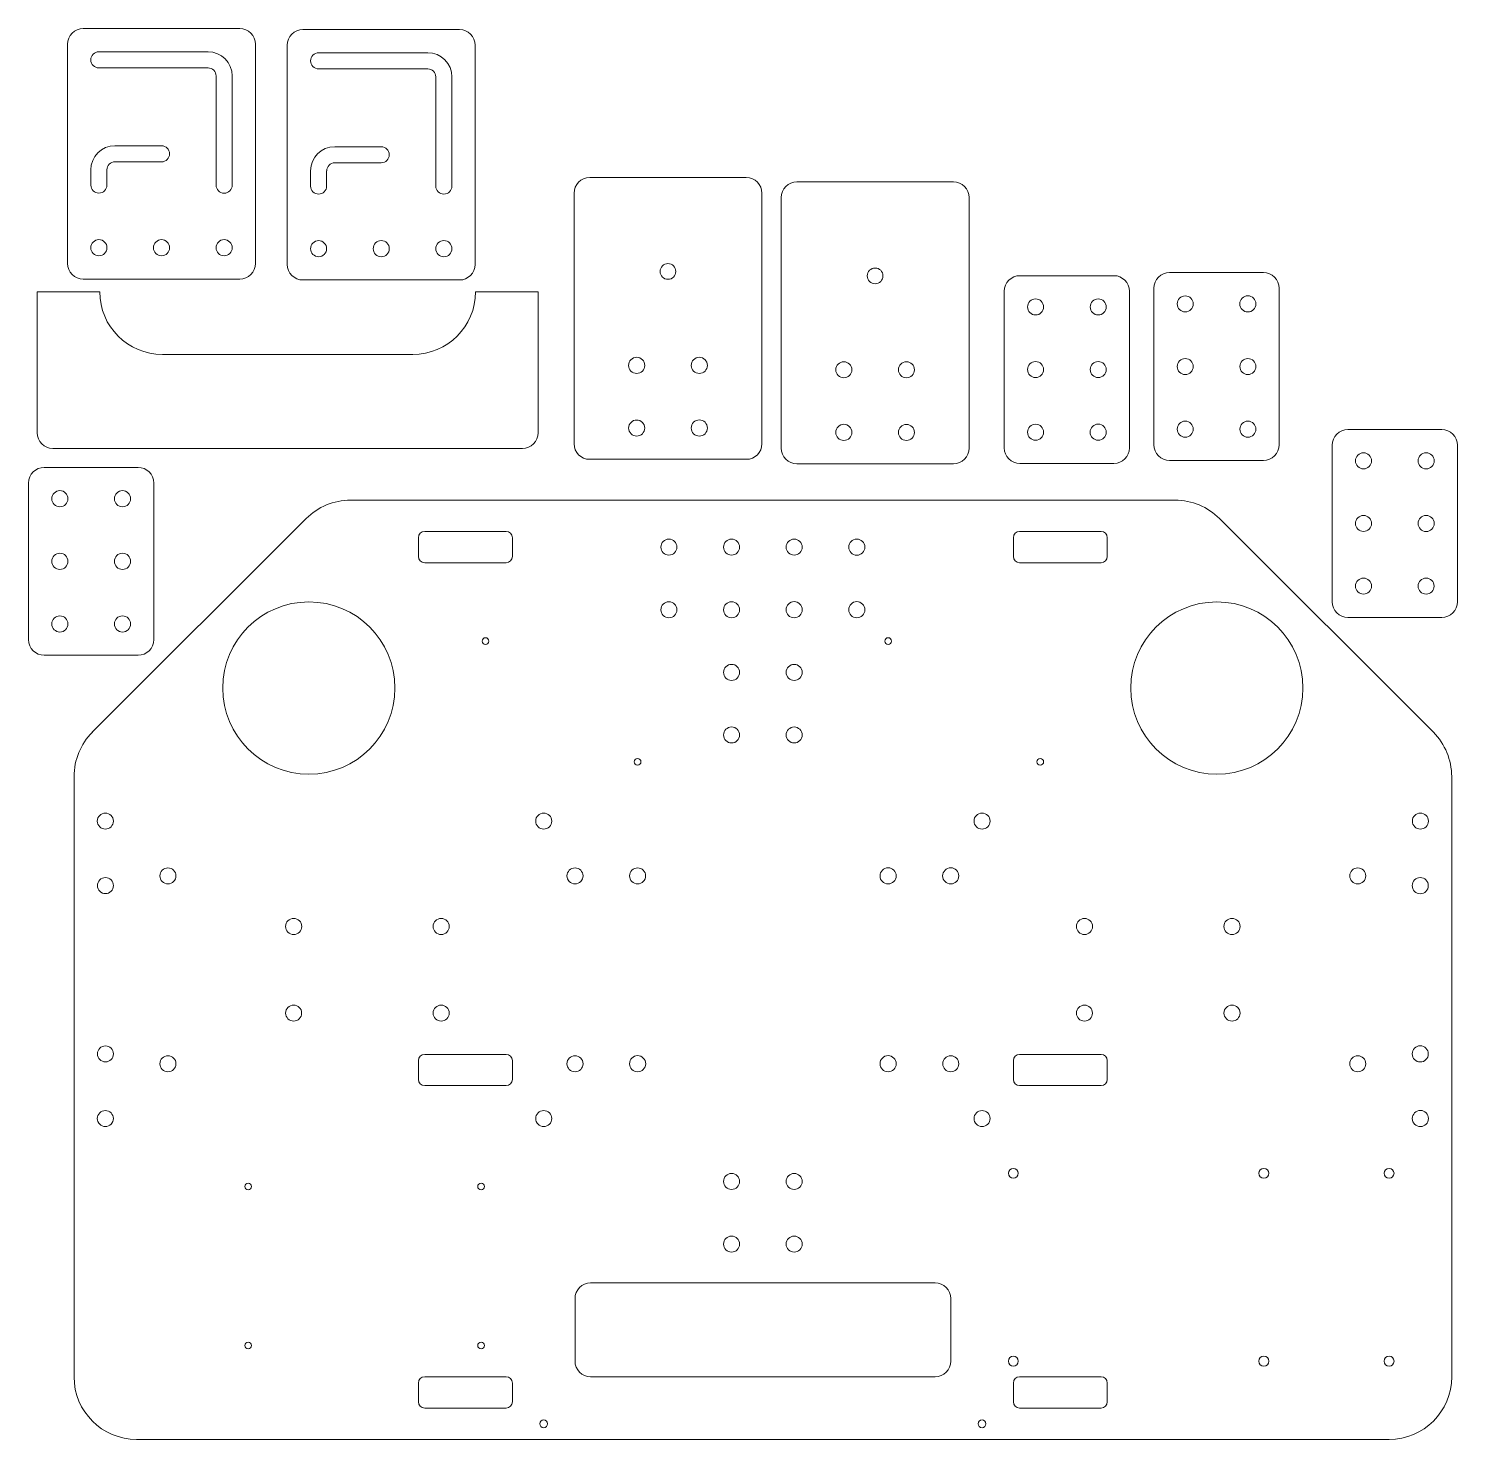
# Model space of a CAD drawing. Header units: inches. Extents: x 0.5 to 23.3, y 0.8 to 23.3.
import ezdxf

# ---------------------------------------------------------------- set-up
doc = ezdxf.new("R2010")
doc.units = ezdxf.units.IN
doc.header["$MEASUREMENT"] = 0

msp = doc.modelspace()

# ---------------------------------------------------------------- linework, layer by layer
at = {"color": 7, "linetype": 'Continuous', "lineweight": 15}
for p, q in [((1.342, 23.327), (3.842, 23.327)), ((4.851, 23.312), (7.351, 23.312)), ((1.092, 19.577), (1.092, 23.077)), ((4.092, 23.077), (4.092, 19.577)), ((4.601, 19.562), (4.601, 23.062)), ((7.601, 23.062), (7.601, 19.562)), ((1.592, 22.955), (3.335, 22.955)), ((5.101, 22.941), (6.844, 22.941)), ((3.335, 22.698), (1.592, 22.698)), ((6.844, 22.684), (5.101, 22.684)), ((3.463, 20.827), (3.463, 22.57)), ((3.72, 22.57), (3.72, 20.827)), ((6.972, 20.812), (6.972, 22.555)), ((7.229, 22.555), (7.229, 20.812)), ((1.849, 21.455), (2.592, 21.455)), ((5.358, 21.441), (6.101, 21.441)), ((1.463, 20.827), (1.463, 21.07)), ((1.72, 21.07), (1.72, 20.827)), ((2.592, 21.198), (1.849, 21.198)), ((4.972, 20.812), (4.972, 21.055)), ((5.229, 21.055), (5.229, 20.812)), ((6.101, 21.184), (5.358, 21.184)), ((11.93, 20.948), (9.43, 20.948)), ((15.238, 20.878), (12.738, 20.878)), ((9.18, 20.698), (9.18, 16.698)), ((12.18, 16.698), (12.18, 20.698)), ((12.488, 20.628), (12.488, 16.628)), ((15.488, 16.628), (15.488, 20.628)), ((18.69, 19.43), (20.19, 19.43)), ((3.842, 19.327), (1.342, 19.327)), ((7.351, 19.312), (4.851, 19.312)), ((16.3, 19.381), (17.8, 19.381)), ((18.44, 16.68), (18.44, 19.18)), ((20.44, 19.18), (20.44, 16.68)), ((1.606, 19.123), (0.606, 19.123)), ((0.606, 19.123), (0.606, 16.873)), ((8.606, 19.123), (7.606, 19.123)), ((8.606, 16.873), (8.606, 19.123)), ((16.05, 16.631), (16.05, 19.131)), ((18.05, 19.131), (18.05, 16.631)), ((6.606, 18.123), (2.606, 18.123)), ((21.537, 16.924), (23.037, 16.924)), ((21.287, 14.174), (21.287, 16.674)), ((23.287, 16.674), (23.287, 14.174)), ((0.856, 16.623), (8.356, 16.623)), ((9.43, 16.448), (11.93, 16.448)), ((20.19, 16.43), (18.69, 16.43)), ((0.719, 16.319), (2.219, 16.319)), ((12.738, 16.378), (15.238, 16.378)), ((17.8, 16.381), (16.3, 16.381)), ((0.469, 13.569), (0.469, 16.069)), ((2.469, 16.069), (2.469, 13.569)), ((18.78, 15.796), (5.609, 15.796)), ((4.902, 15.504), (1.487, 12.089)), ((6.795, 15.296), (8.095, 15.296)), ((16.295, 15.296), (17.595, 15.296)), ((22.902, 12.089), (19.487, 15.504)), ((6.695, 14.896), (6.695, 15.196)), ((8.195, 15.196), (8.195, 14.896)), ((16.195, 14.896), (16.195, 15.196)), ((17.695, 15.196), (17.695, 14.896)), ((8.095, 14.796), (6.795, 14.796)), ((17.595, 14.796), (16.295, 14.796)), ((23.037, 13.924), (21.537, 13.924)), ((2.219, 13.319), (0.719, 13.319)), ((1.195, 11.382), (1.195, 1.796)), ((23.195, 1.796), (23.195, 11.382)), ((6.695, 6.546), (6.695, 6.846)), ((6.795, 6.946), (8.095, 6.946)), ((8.195, 6.846), (8.195, 6.546)), ((16.195, 6.546), (16.195, 6.846)), ((16.295, 6.946), (17.595, 6.946)), ((17.695, 6.846), (17.695, 6.546)), ((8.095, 6.446), (6.795, 6.446)), ((17.595, 6.446), (16.295, 6.446)), ((14.945, 3.296), (9.445, 3.296)), ((9.195, 3.046), (9.195, 2.046)), ((15.195, 2.046), (15.195, 3.046)), ((6.695, 1.396), (6.695, 1.696)), ((6.795, 1.796), (8.095, 1.796)), ((8.195, 1.696), (8.195, 1.396)), ((9.445, 1.796), (14.945, 1.796)), ((16.195, 1.396), (16.195, 1.696)), ((16.295, 1.796), (17.595, 1.796)), ((17.695, 1.696), (17.695, 1.396)), ((8.095, 1.296), (6.795, 1.296)), ((17.595, 1.296), (16.295, 1.296)), ((2.195, 0.796), (22.195, 0.796))]:
    msp.add_line(p, q, dxfattribs=at)
for centre, radius in [((1.592, 19.827), 0.129), ((2.592, 19.827), 0.129), ((3.592, 19.827), 0.129), ((5.101, 19.812), 0.128), ((6.101, 19.812), 0.129), ((7.101, 19.812), 0.129), ((10.68, 19.448), 0.125), ((13.988, 19.378), 0.125), ((16.55, 18.881), 0.128), ((17.55, 18.881), 0.128), ((18.94, 18.93), 0.128), ((19.94, 18.93), 0.129), ((10.18, 17.948), 0.129), ((11.18, 17.948), 0.129), ((18.94, 17.93), 0.128), ((19.94, 17.93), 0.128), ((13.488, 17.878), 0.128), ((14.488, 17.878), 0.128), ((16.55, 17.881), 0.128), ((17.55, 17.881), 0.128), ((10.18, 16.948), 0.128), ((11.18, 16.948), 0.129), ((13.488, 16.878), 0.129), ((14.488, 16.878), 0.128), ((16.55, 16.881), 0.128), ((17.55, 16.881), 0.129), ((18.94, 16.93), 0.128), ((19.94, 16.93), 0.128), ((21.787, 16.424), 0.128), ((22.787, 16.424), 0.129), ((0.969, 15.819), 0.129), ((1.969, 15.819), 0.129), ((21.787, 15.424), 0.128), ((22.787, 15.424), 0.129), ((10.695, 15.046), 0.128), ((11.695, 15.046), 0.128), ((12.695, 15.046), 0.128), ((13.695, 15.046), 0.129), ((0.969, 14.819), 0.129), ((1.969, 14.819), 0.129), ((21.787, 14.424), 0.128), ((22.787, 14.424), 0.128), ((4.945, 12.796), 1.375), ((10.695, 14.046), 0.128), ((11.695, 14.046), 0.128), ((12.695, 14.046), 0.129), ((13.695, 14.046), 0.129), ((19.445, 12.796), 1.375), ((0.969, 13.819), 0.129), ((1.969, 13.819), 0.129), ((7.765, 13.546), 0.0535), ((14.195, 13.546), 0.0535), ((11.695, 13.046), 0.128), ((12.695, 13.046), 0.128), ((11.695, 12.046), 0.128), ((12.695, 12.046), 0.128), ((10.195, 11.616), 0.0535), ((16.625, 11.616), 0.0535), ((1.695, 10.671), 0.128), ((8.695, 10.671), 0.128), ((15.695, 10.671), 0.128), ((22.695, 10.671), 0.128), ((2.695, 9.796), 0.128), ((9.195, 9.796), 0.128), ((10.195, 9.796), 0.128), ((14.195, 9.796), 0.129), ((15.195, 9.796), 0.129), ((21.695, 9.796), 0.128), ((1.697, 9.64), 0.128), ((22.693, 9.64), 0.129), ((4.702, 8.988), 0.129), ((7.058, 8.988), 0.129), ((17.331, 8.988), 0.129), ((19.687, 8.988), 0.129), ((4.702, 7.605), 0.128), ((7.058, 7.605), 0.128), ((17.331, 7.605), 0.128), ((19.687, 7.605), 0.128), ((1.697, 6.953), 0.128), ((22.693, 6.953), 0.129), ((2.695, 6.796), 0.128), ((9.195, 6.796), 0.128), ((10.195, 6.796), 0.129), ((14.195, 6.796), 0.129), ((15.195, 6.796), 0.128), ((21.695, 6.796), 0.128), ((1.695, 5.921), 0.128), ((8.695, 5.921), 0.128), ((15.695, 5.921), 0.128), ((22.695, 5.921), 0.129), ((11.695, 4.916), 0.128), ((12.695, 4.916), 0.128), ((16.195, 5.046), 0.0795), ((20.195, 5.046), 0.0795), ((22.195, 5.046), 0.0795), ((3.975, 4.835), 0.0535), ((7.695, 4.835), 0.0535), ((11.695, 3.916), 0.128), ((12.695, 3.916), 0.128), ((3.975, 2.296), 0.0535), ((7.695, 2.296), 0.0535), ((16.195, 2.046), 0.0795), ((20.195, 2.046), 0.0795), ((22.195, 2.046), 0.0795), ((8.695, 1.046), 0.0622), ((15.695, 1.046), 0.0622)]:
    msp.add_circle(centre, radius, dxfattribs=at)
for centre, radius, start, end in [((1.342, 23.077), 0.25, 90, 180), ((3.842, 23.077), 0.25, 0, 90), ((4.851, 23.062), 0.25, 90, 180), ((7.351, 23.062), 0.25, 0, 90), ((1.592, 22.827), 0.129, 90, 270), ((3.335, 22.57), 0.386, 0, 90), ((5.101, 22.812), 0.128, 90, 270), ((6.844, 22.555), 0.386, 0, 90), ((3.335, 22.57), 0.128, 0, 90), ((6.844, 22.555), 0.128, 0, 90), ((1.849, 21.07), 0.386, 90, 180), ((2.592, 21.327), 0.129, 270, 90), ((5.358, 21.055), 0.386, 90, 180), ((6.101, 21.312), 0.128, 270, 90), ((1.849, 21.07), 0.129, 90, 180), ((5.358, 21.055), 0.128, 90, 180), ((1.592, 20.827), 0.128, 180, 360), ((3.592, 20.827), 0.129, 180, 0), ((5.101, 20.812), 0.128, 180, 360), ((7.101, 20.812), 0.129, 180, 0), ((9.43, 20.698), 0.25, 90, 180), ((11.93, 20.698), 0.25, 0, 90), ((12.738, 20.628), 0.25, 90, 180), ((15.238, 20.628), 0.25, 0, 90), ((1.342, 19.577), 0.25, 180, 270), ((3.842, 19.577), 0.25, 270, 0), ((4.851, 19.562), 0.25, 180, 270), ((7.351, 19.562), 0.25, 270, 0), ((18.69, 19.18), 0.25, 90, 180), ((20.19, 19.18), 0.25, 0, 90), ((16.3, 19.131), 0.25, 90, 180), ((17.8, 19.131), 0.25, 0, 90), ((2.606, 19.123), 1, 180, 270), ((6.606, 19.123), 1, 270, 0), ((21.537, 16.674), 0.25, 90, 180), ((23.037, 16.674), 0.25, 0, 90), ((0.856, 16.873), 0.25, 180, 270), ((8.356, 16.873), 0.25, 270, 0), ((9.43, 16.698), 0.25, 180, 270), ((11.93, 16.698), 0.25, 270, 0), ((18.69, 16.68), 0.25, 180, 270), ((20.19, 16.68), 0.25, 270, 0), ((12.738, 16.628), 0.25, 180, 270), ((15.238, 16.628), 0.25, 270, 0), ((16.3, 16.631), 0.25, 180, 270), ((17.8, 16.631), 0.25, 270, 0), ((0.719, 16.069), 0.25, 90, 180), ((2.219, 16.069), 0.25, 0, 90), ((5.609, 14.796), 1, 90, 135), ((18.78, 14.796), 1, 45, 90), ((6.795, 15.196), 0.1, 90, 180), ((8.095, 15.196), 0.1, 0, 90), ((16.295, 15.196), 0.1, 90, 180), ((17.595, 15.196), 0.1, 0, 90), ((6.795, 14.896), 0.1, 180, 270), ((8.095, 14.896), 0.1, 270, 0), ((16.295, 14.896), 0.1, 180, 270), ((17.595, 14.896), 0.1, 270, 0), ((21.537, 14.174), 0.25, 180, 270), ((23.037, 14.174), 0.25, 270, 0), ((0.719, 13.569), 0.25, 180, 270), ((2.219, 13.569), 0.25, 270, 0), ((2.195, 11.382), 1, 135, 180), ((22.195, 11.382), 1, 0, 45), ((6.795, 6.846), 0.1, 90, 180), ((8.095, 6.846), 0.1, 0, 90), ((16.295, 6.846), 0.1, 90, 180), ((17.595, 6.846), 0.1, 0, 90), ((6.795, 6.546), 0.1, 180, 270), ((8.095, 6.546), 0.1, 270, 0), ((16.295, 6.546), 0.1, 180, 270), ((17.595, 6.546), 0.1, 270, 0), ((9.445, 3.046), 0.25, 90, 180), ((14.945, 3.046), 0.25, 0, 90), ((9.445, 2.046), 0.25, 180, 270), ((14.945, 2.046), 0.25, 270, 0), ((2.195, 1.796), 1, 180, 270), ((6.795, 1.696), 0.1, 90, 180), ((8.095, 1.696), 0.1, 0, 90), ((16.295, 1.696), 0.1, 90, 180), ((17.595, 1.696), 0.1, 0, 90), ((22.195, 1.796), 1, 270, 0), ((6.795, 1.396), 0.1, 180, 270), ((8.095, 1.396), 0.1, 270, 0), ((16.295, 1.396), 0.1, 180, 270), ((17.595, 1.396), 0.1, 270, 0)]:
    msp.add_arc(centre, radius, start, end, dxfattribs=at)

doc.saveas('drawing.dxf')
